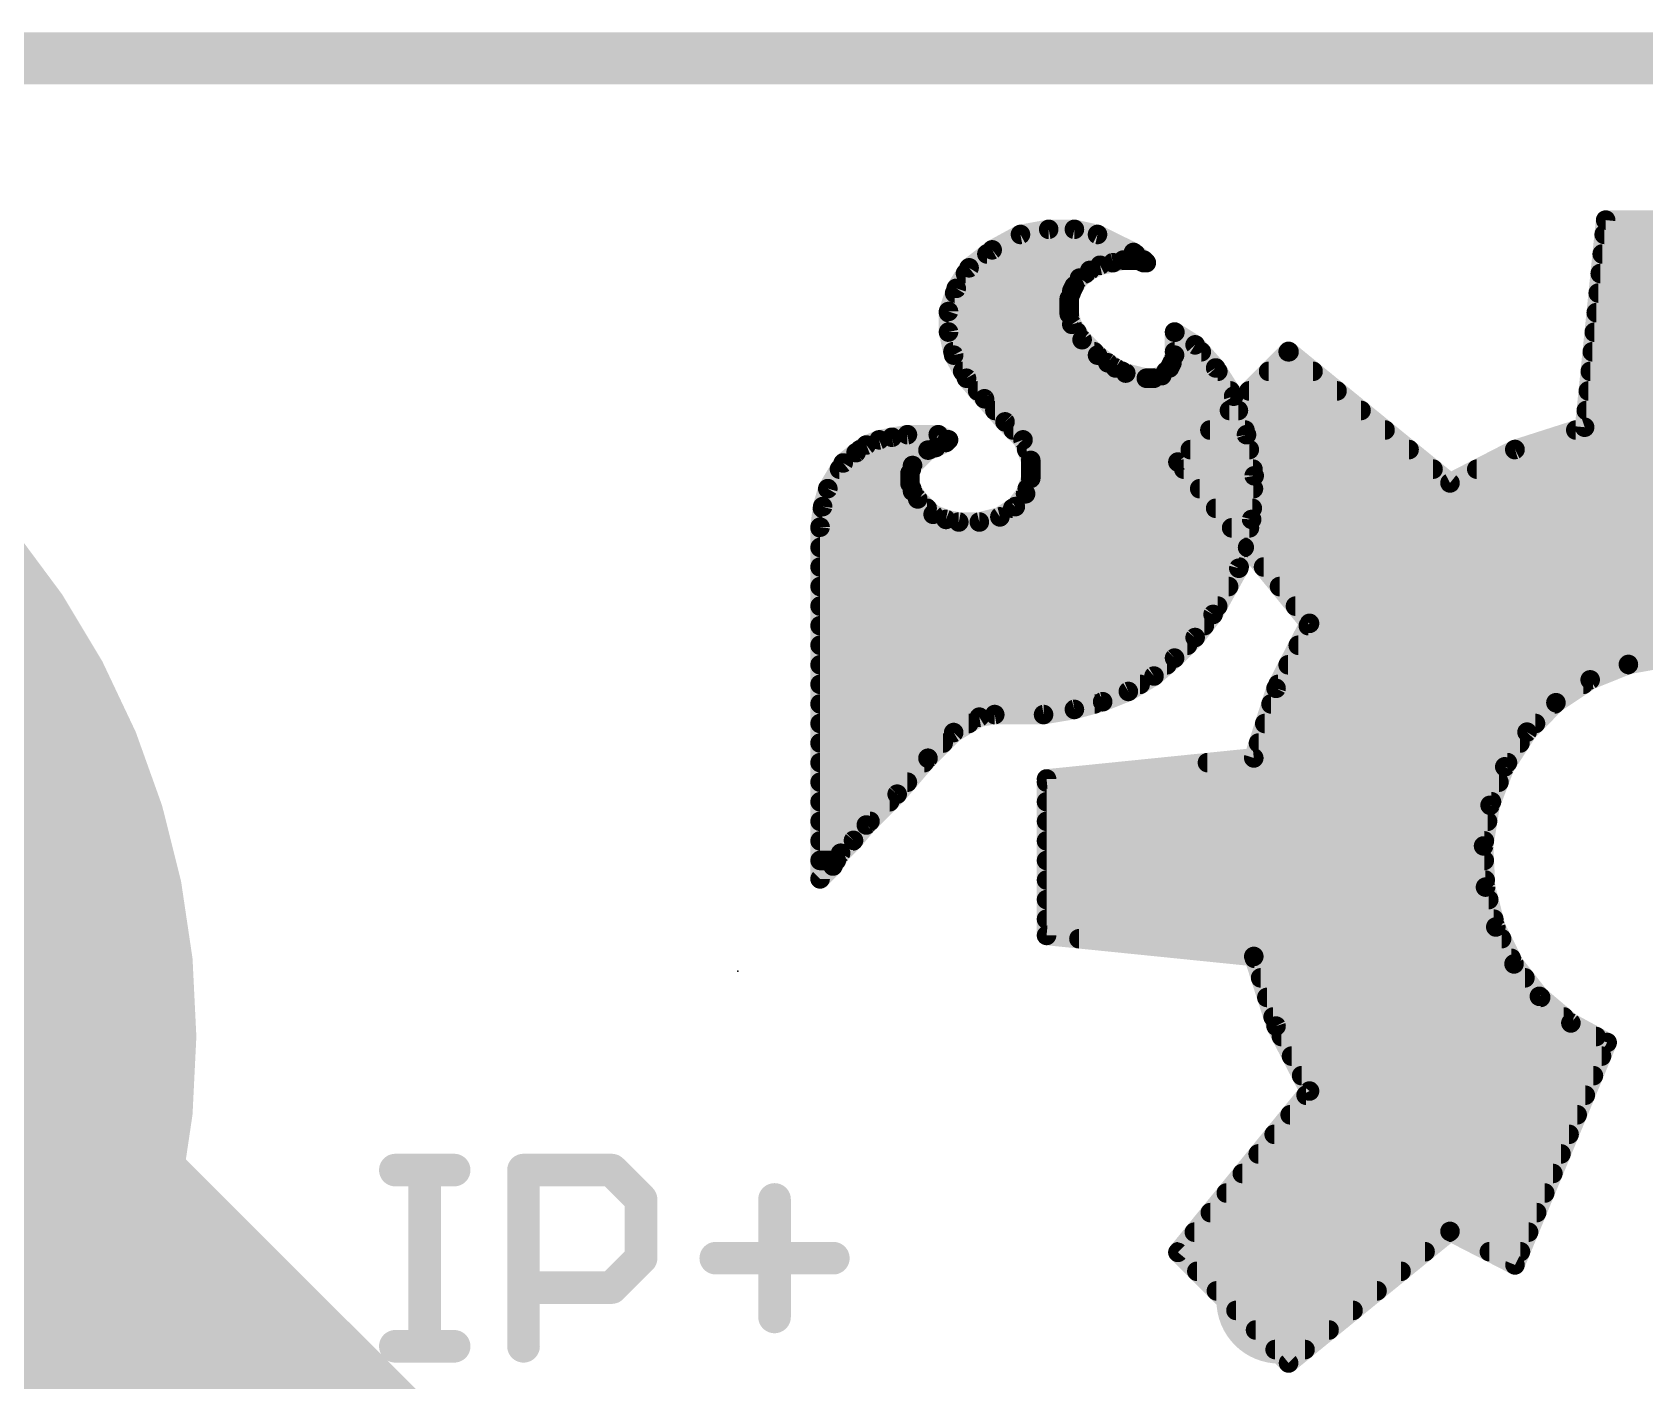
# Model space of a CAD drawing. Extents: x -37 to 70, y -15 to 15.
# Drawn here: x 6.27 to 12.55, y 10.09 to 15.34 of the extents above; entities that cross this region are included whole.
import ezdxf

# ---------------------------------------------------------------- set-up
doc = ezdxf.new("R2010")
doc.units = 0
for name, color, linetype in [('1', 12, 'CONTINUOUS'), ('16', 132, 'CONTINUOUS'), ('17', 110, 'CONTINUOUS'), ('20', 53, 'CONTINUOUS'), ('21', 41, 'CONTINUOUS'), ('22', 40, 'CONTINUOUS'), ('23', 53, 'CONTINUOUS')]:
    doc.layers.add(name, color=color, linetype=linetype)

# ---------------------------------------------------------------- blocks, each defined once
blk = doc.blocks.new('ROUNDP')
at = {"const_width": 0.5}
blk.add_lwpolyline([(0, -0.25, 1), (0, 0.25, 1), (0, -0.25)], format="xyb", dxfattribs=at)

msp = doc.modelspace()

# ---------------------------------------------------------------- linework, layer by layer
at = {"layer": '1', "const_width": 2.032}
msp.add_lwpolyline([(4.953, 11.43), (7.493, 8.89)], dxfattribs=at)
at = {"layer": '16', "const_width": 2.032}
msp.add_lwpolyline([(4.953, 11.43), (7.493, 8.89)], dxfattribs=at)
at = {"layer": '20', "const_width": 0.2032}
msp.add_lwpolyline([(0, 15.24), (24.13, 15.24)], dxfattribs=at)
at = {"layer": '21'}
for points, const_width in [([(10.117, 14.554), (10.007, 14.494)], 0.0762), ([(10.227, 14.574), (10.117, 14.554)], 0.0762), ([(10.1181, 14.5542), (10.4161, 14.5542)], 0.0762), ([(10.327, 14.574), (10.227, 14.574)], 0.0762), ([(10.417, 14.554), (10.327, 14.574)], 0.0762), ([(10.557, 14.484), (10.417, 14.554)], 0.0762), ([(10.007, 14.494), (9.917, 14.424)], 0.0762), ([(9.9864, 14.478), (10.565, 14.478)], 0.0762), ([(10.597, 14.454), (10.557, 14.484)], 0.0762), ([(9.917, 14.424), (9.867, 14.344)], 0.0762), ([(9.9031, 14.4018), (10.3707, 14.4018)], 0.0762), ([(10.347, 14.384), (10.387, 14.414)], 0.0762), ([(10.387, 14.414), (10.427, 14.434)], 0.0762), ([(10.427, 14.434), (10.477, 14.444)], 0.0762), ([(10.477, 14.444), (10.517, 14.454)], 0.0762), ([(10.517, 14.454), (10.577, 14.454)], 0.0762), ([(10.577, 14.454), (10.597, 14.444)], 0.0762), ([(10.607, 14.444), (10.597, 14.454)], 0.0762), ([(10.597, 14.444), (10.607, 14.444)], 0.0762), ([(9.867, 14.344), (9.837, 14.254)], 0.0762), ([(10.317, 14.334), (10.327, 14.354)], 0.0762), ([(10.327, 14.354), (10.347, 14.384)], 0.0762), ([(9.8609, 14.3256), (10.3142, 14.3256)], 0.0762), ([(10.307, 14.304), (10.317, 14.334)], 0.0762), ([(10.307, 14.244), (10.307, 14.304)], 0.0762), ([(9.837, 14.254), (9.837, 14.174)], 0.0762), ([(9.837, 14.2494), (10.307, 14.2494)], 0.0762), ([(10.317, 14.204), (10.307, 14.244)], 0.0762), ([(9.837, 14.174), (9.857, 14.084)], 0.0762), ([(9.8372, 14.1732), (10.3375, 14.1732)], 0.0762), ([(10.357, 14.144), (10.317, 14.204)], 0.0762), ([(10.717, 14.174), (10.717, 14.084)], 0.0762), ([(10.797, 14.124), (10.717, 14.174)], 0.0762), ([(10.717, 14.1732), (10.7183, 14.1732)], 0.0762), ([(9.8541, 14.097), (10.404, 14.097)], 0.0762), ([(10.417, 14.084), (10.357, 14.144)], 0.0762), ([(10.717, 14.097), (10.821, 14.097)], 0.0762), ([(10.877, 14.034), (10.797, 14.124)], 0.0762), ([(9.857, 14.084), (9.907, 13.994)], 0.0762), ([(10.457, 14.054), (10.417, 14.084)], 0.0762), ([(10.487, 14.034), (10.457, 14.054)], 0.0762), ([(10.527, 14.014), (10.487, 14.034)], 0.0762), ([(10.697, 14.034), (10.667, 14.004)], 0.0762), ([(10.707, 14.054), (10.697, 14.034)], 0.0762), ([(10.717, 14.084), (10.707, 14.054)], 0.0762), ([(10.947, 13.924), (10.877, 14.034)], 0.0762), ([(9.8921, 14.0208), (10.5134, 14.0208)], 0.0762), ([(9.907, 13.994), (9.977, 13.914)], 0.0762), ([(10.607, 13.994), (10.527, 14.014)], 0.0762), ([(10.637, 13.994), (10.607, 13.994)], 0.0762), ([(10.667, 14.004), (10.637, 13.994)], 0.0762), ([(10.6838, 14.0208), (10.8854, 14.0208)], 0.0762), ([(9.9502, 13.9446), (10.9339, 13.9446)], 0.0762), ([(9.977, 13.914), (10.057, 13.824)], 0.0762), ([(10.997, 13.774), (10.947, 13.924)], 0.0762), ([(10.0175, 13.8684), (10.9655, 13.8684)], 0.0762), ([(9.677, 13.774), (9.617, 13.764)], 0.0762), ([(9.797, 13.774), (9.677, 13.774)], 0.0762), ([(9.837, 13.754), (9.797, 13.774)], 0.0762), ([(10.057, 13.824), (10.127, 13.754)], 0.0762), ([(10.0888, 13.7922), (10.9909, 13.7922)], 0.0762), ([(11.027, 13.614), (10.997, 13.774)], 0.0762), ([(9.517, 13.734), (9.477, 13.704)], 0.0762), ([(9.493, 13.716), (9.763, 13.716)], 0.0762), ([(9.567, 13.754), (9.517, 13.734)], 0.0762), ([(9.617, 13.764), (9.567, 13.754)], 0.0762), ([(9.697, 13.654), (9.757, 13.714)], 0.0762), ([(9.757, 13.714), (9.787, 13.724)], 0.0762), ([(9.787, 13.724), (9.827, 13.744)], 0.0762), ([(9.827, 13.744), (9.837, 13.754)], 0.0762), ([(10.127, 13.754), (10.157, 13.674)], 0.0762), ([(10.1413, 13.716), (11.0079, 13.716)], 0.0762), ([(9.427, 13.664), (9.367, 13.564)], 0.0762), ([(9.477, 13.704), (9.427, 13.664)], 0.0762), ([(9.687, 13.624), (9.697, 13.654)], 0.0762), ([(10.157, 13.674), (10.157, 13.604)], 0.0762), ([(9.4125, 13.6398), (9.6923, 13.6398)], 0.0762), ([(9.687, 13.584), (9.687, 13.624)], 0.0762), ([(10.157, 13.604), (10.137, 13.544)], 0.0762), ([(10.157, 13.6398), (11.0222, 13.6398)], 0.0762), ([(11.017, 13.444), (11.027, 13.614)], 0.0762), ([(9.367, 13.564), (9.347, 13.494)], 0.0762), ([(9.3669, 13.5636), (9.6938, 13.5636)], 0.0762), ([(9.697, 13.554), (9.687, 13.584)], 0.0762), ([(9.717, 13.524), (9.697, 13.554)], 0.0762), ([(9.777, 13.464), (9.717, 13.524)], 0.0762), ([(10.137, 13.544), (10.097, 13.494)], 0.0762), ([(10.1435, 13.5636), (11.024, 13.5636)], 0.0762), ([(9.347, 13.494), (9.337, 13.414)], 0.0762), ([(9.3462, 13.4874), (9.7536, 13.4874)], 0.0762), ([(9.827, 13.444), (9.777, 13.464)], 0.0762), ([(10.097, 13.494), (10.037, 13.454)], 0.0762), ([(10.0871, 13.4874), (11.0196, 13.4874)], 0.0762), ([(9.337, 13.414), (9.337, 12.044)], 0.0762), ([(9.337, 13.4112), (11.0084, 13.4112)], 0.0762), ([(9.877, 13.434), (9.827, 13.444)], 0.0762), ([(9.957, 13.434), (9.877, 13.434)], 0.0762), ([(10.037, 13.454), (9.957, 13.434)], 0.0762), ([(10.967, 13.254), (11.017, 13.444)], 0.0762), ([(9.337, 13.335), (10.9883, 13.335)], 0.0762), ([(9.337, 13.2588), (10.9683, 13.2588)], 0.0762), ([(10.867, 13.074), (10.967, 13.254)], 0.0762), ([(9.337, 13.1826), (10.9273, 13.1826)], 0.0762), ([(9.337, 13.1064), (10.885, 13.1064)], 0.0762), ([(9.337, 13.0302), (10.8329, 13.0302)], 0.0762), ([(10.797, 12.984), (10.867, 13.074)], 0.0762), ([(10.717, 12.904), (10.797, 12.984)], 0.0762), ([(9.337, 12.954), (10.767, 12.954)], 0.0762), ([(10.637, 12.834), (10.717, 12.904)], 0.0762), ([(9.337, 12.8778), (10.6871, 12.8778)], 0.0762), ([(10.537, 12.774), (10.637, 12.834)], 0.0762), ([(9.337, 12.8016), (10.583, 12.8016)], 0.0762), ([(10.437, 12.734), (10.537, 12.774)], 0.0762), ([(9.337, 12.7254), (10.4055, 12.7254)], 0.0762), ([(10.327, 12.704), (10.437, 12.734)], 0.0762), ([(9.337, 12.6492), (9.9157, 12.6492)], 0.0762), ([(9.857, 12.614), (9.957, 12.674)], 0.0762), ([(9.957, 12.674), (10.017, 12.684)], 0.0762), ([(10.017, 12.684), (10.207, 12.684)], 0.0762), ([(10.207, 12.684), (10.327, 12.704)], 0.0762), ([(9.757, 12.514), (9.857, 12.614)], 0.0762), ([(9.337, 12.573), (9.816, 12.573)], 0.0762), ([(9.337, 12.4968), (9.7423, 12.4968)], 0.0762), ([(9.637, 12.374), (9.757, 12.514)], 0.0762), ([(9.337, 12.4206), (9.6769, 12.4206)], 0.0762), ([(9.337, 12.3444), (9.6074, 12.3444)], 0.0762), ([(9.517, 12.254), (9.637, 12.374)], 0.0762), ([(9.337, 12.2682), (9.5312, 12.2682)], 0.0762), ([(9.467, 12.194), (9.517, 12.254)], 0.0762), ([(9.337, 12.192), (9.465, 12.192)], 0.0762), ([(9.387, 12.094), (9.417, 12.144)], 0.0762), ([(9.417, 12.144), (9.467, 12.194)], 0.0762), ([(9.337, 12.1158), (9.4001, 12.1158)], 0.0762), ([(9.337, 12.044), (9.387, 12.094)], 0.0762), ([(7.6835, 10.9099), (7.9123, 10.9099)], 0.127), ([(7.7979, 10.2235), (7.7979, 10.9099)], 0.127), ([(8.1824, 10.2235), (8.1824, 10.9099)], 0.127), ([(8.1824, 10.9099), (8.5256, 10.9099)], 0.127), ([(8.5256, 10.9099), (8.64, 10.7955)], 0.127), ([(8.64, 10.7955), (8.64, 10.5667)], 0.127), ([(9.1597, 10.7955), (9.1597, 10.3379)], 0.127), ([(8.64, 10.5667), (8.5256, 10.4523)], 0.127), ([(8.9309, 10.5667), (9.3885, 10.5667)], 0.127), ([(8.5256, 10.4523), (8.1824, 10.4523)], 0.127), ([(7.6835, 10.2235), (7.9123, 10.2235)], 0.127)]:
    msp.add_lwpolyline(points, dxfattribs=dict(at, const_width=const_width))
for points, const_width in [([(10.1136, 14.5727, 1), (10.1204, 14.5353)], 0.0381), ([(10.1181, 14.5733, 1), (10.1181, 14.5352)], 0.0381), ([(10.1261, 14.5373, 1), (10.1079, 14.5707)], 0.0381), ([(10.227, 14.593, 1), (10.227, 14.5549)], 0.0381), ([(10.2304, 14.5553, 1), (10.2236, 14.5927)], 0.0381), ([(10.3311, 14.5926, 1), (10.3229, 14.5554)], 0.0381), ([(10.327, 14.5549, 1), (10.327, 14.593)], 0.0381), ([(10.4255, 14.571, 1), (10.4085, 14.537)], 0.0381), ([(10.4129, 14.5354, 1), (10.4211, 14.5726)], 0.0381), ([(10.4161, 14.5352, 1), (10.4161, 14.5733)], 0.0381), ([(9.9864, 14.4971, 1), (9.9864, 14.459)], 0.0381), ([(9.9979, 14.5107, 1), (10.0161, 14.4773)], 0.0381), ([(10.0187, 14.479, 1), (9.9953, 14.509)], 0.0381), ([(10.5684, 14.4992, 1), (10.5456, 14.4688)], 0.0381), ([(10.5485, 14.467, 1), (10.5655, 14.501)], 0.0381), ([(10.565, 14.459, 1), (10.565, 14.4971)], 0.0381), ([(9.9031, 14.4209, 1), (9.9031, 14.3828)], 0.0381), ([(9.9053, 14.439, 1), (9.9287, 14.409)], 0.0381), ([(9.9332, 14.4139, 1), (9.9008, 14.4341)], 0.0381), ([(10.3785, 14.431, 1), (10.3955, 14.397)], 0.0381), ([(10.3707, 14.3828, 1), (10.3707, 14.4209)], 0.0381), ([(10.3984, 14.3988, 1), (10.3756, 14.4292)], 0.0381), ([(10.4233, 14.4527, 1), (10.4307, 14.4153)], 0.0381), ([(10.4355, 14.417, 1), (10.4185, 14.451)], 0.0381), ([(10.4724, 14.4625, 1), (10.4816, 14.4255)], 0.0381), ([(10.4807, 14.4253, 1), (10.4733, 14.4627)], 0.0381), ([(10.517, 14.4731, 1), (10.517, 14.435)], 0.0381), ([(10.5216, 14.4355, 1), (10.5124, 14.4725)], 0.0381), ([(10.5855, 14.471, 1), (10.5685, 14.437)], 0.0381), ([(10.577, 14.435, 1), (10.577, 14.4731)], 0.0381), ([(10.6105, 14.4675, 1), (10.5835, 14.4405)], 0.0381), ([(10.597, 14.4631, 1), (10.597, 14.425)], 0.0381), ([(10.5856, 14.4388, 1), (10.6084, 14.4692)], 0.0381), ([(10.5885, 14.427, 1), (10.6055, 14.461)], 0.0381), ([(10.5935, 14.4305, 1), (10.6205, 14.4575)], 0.0381), ([(10.607, 14.425, 1), (10.607, 14.4631)], 0.0381), ([(9.8851, 14.338, 1), (9.8489, 14.35)], 0.0381), ([(10.3111, 14.3646, 1), (10.3429, 14.3434)], 0.0381), ([(10.344, 14.3455, 1), (10.31, 14.3625)], 0.0381), ([(10.3356, 14.3992, 1), (10.3584, 14.3688)], 0.0381), ([(10.3629, 14.3734, 1), (10.3311, 14.3946)], 0.0381), ([(9.8609, 14.3447, 1), (9.8609, 14.3066)], 0.0381), ([(9.8508, 14.3541, 1), (9.8832, 14.3339)], 0.0381), ([(10.2889, 14.31, 1), (10.3251, 14.298)], 0.0381), ([(10.3261, 14.304, 1), (10.288, 14.304)], 0.0381), ([(10.3, 14.3425, 1), (10.334, 14.3255)], 0.0381), ([(10.3351, 14.328, 1), (10.2989, 14.34)], 0.0381), ([(10.3142, 14.3066, 1), (10.3142, 14.3447)], 0.0381), ([(9.856, 14.254, 1), (9.8179, 14.254)], 0.0381), ([(9.837, 14.2685, 1), (9.837, 14.2304)], 0.0381), ([(9.8189, 14.26, 1), (9.8551, 14.248)], 0.0381), ([(10.3255, 14.2486, 1), (10.2885, 14.2394)], 0.0381), ([(10.288, 14.244, 1), (10.3261, 14.244)], 0.0381), ([(10.307, 14.2304, 1), (10.307, 14.2685)], 0.0381), ([(9.8179, 14.174, 1), (9.856, 14.174)], 0.0381), ([(9.8556, 14.1781, 1), (9.8184, 14.1699)], 0.0381), ([(9.8372, 14.1923, 1), (9.8372, 14.1542)], 0.0381), ([(10.3329, 14.2146, 1), (10.3011, 14.1934)], 0.0381), ([(10.2985, 14.1994, 1), (10.3355, 14.2086)], 0.0381), ([(10.3375, 14.1542, 1), (10.3375, 14.1923)], 0.0381), ([(10.7271, 14.1902, 1), (10.7069, 14.1578)], 0.0381), ([(10.717, 14.1923, 1), (10.717, 14.1542)], 0.0381), ([(10.7361, 14.174, 1), (10.698, 14.174)], 0.0381), ([(10.7183, 14.1542, 1), (10.7183, 14.1923)], 0.0381), ([(9.8541, 14.1161, 1), (9.8541, 14.078)], 0.0381), ([(10.3705, 14.1575, 1), (10.3435, 14.1305)], 0.0381), ([(10.3411, 14.1334, 1), (10.3729, 14.1546)], 0.0381), ([(10.404, 14.078, 1), (10.404, 14.1161)], 0.0381), ([(10.717, 14.1161, 1), (10.717, 14.078)], 0.0381), ([(10.8112, 14.1367, 1), (10.7828, 14.1113)], 0.0381), ([(10.7869, 14.1078, 1), (10.8071, 14.1402)], 0.0381), ([(10.821, 14.078, 1), (10.821, 14.1161)], 0.0381), ([(9.8737, 14.0933, 1), (9.8403, 14.0747)], 0.0381), ([(9.8384, 14.0799, 1), (9.8756, 14.0881)], 0.0381), ([(10.4284, 14.0992, 1), (10.4056, 14.0688)], 0.0381), ([(10.4035, 14.0705, 1), (10.4305, 14.0975)], 0.0381), ([(10.4676, 14.0699, 1), (10.4464, 14.0381)], 0.0381), ([(10.4456, 14.0388, 1), (10.4684, 14.0692)], 0.0381), ([(10.4955, 14.051, 1), (10.4785, 14.017)], 0.0381), ([(10.4764, 14.0181, 1), (10.4976, 14.0499)], 0.0381), ([(10.7105, 14.0205, 1), (10.6835, 14.0475)], 0.0381), ([(10.6889, 14.06, 1), (10.7251, 14.048)], 0.0381), ([(10.724, 14.0455, 1), (10.69, 14.0625)], 0.0381), ([(10.698, 14.084, 1), (10.7361, 14.084)], 0.0381), ([(10.7351, 14.078, 1), (10.6989, 14.09)], 0.0381), ([(10.8931, 14.0442, 1), (10.8609, 14.0238)], 0.0381), ([(10.8628, 14.0213, 1), (10.8912, 14.0467)], 0.0381), ([(9.8921, 14.0399, 1), (9.8921, 14.0018)], 0.0381), ([(9.9213, 14.0065, 1), (9.8927, 13.9815)], 0.0381), ([(9.8903, 13.9847, 1), (9.9237, 14.0033)], 0.0381), ([(10.5316, 14.0325, 1), (10.5224, 13.9955)], 0.0381), ([(10.5134, 14.0018, 1), (10.5134, 14.0399)], 0.0381), ([(10.5185, 13.997, 1), (10.5355, 14.031)], 0.0381), ([(10.607, 14.0131, 1), (10.607, 13.975)], 0.0381), ([(10.6024, 13.9755, 1), (10.6116, 14.0125)], 0.0381), ([(10.631, 14.0121, 1), (10.643, 13.9759)], 0.0381), ([(10.637, 13.975, 1), (10.637, 14.0131)], 0.0381), ([(10.6535, 14.0175, 1), (10.6805, 13.9905)], 0.0381), ([(10.673, 13.9859, 1), (10.661, 14.0221)], 0.0381), ([(10.6838, 14.0399, 1), (10.6838, 14.0018)], 0.0381), ([(10.68, 14.0425, 1), (10.714, 14.0255)], 0.0381), ([(10.8854, 14.0018, 1), (10.8854, 14.0399)], 0.0381), ([(9.9502, 13.9637, 1), (9.9502, 13.9256)], 0.0381), ([(9.9912, 13.9267, 1), (9.9628, 13.9013)], 0.0381), ([(9.9627, 13.9015, 1), (9.9913, 13.9265)], 0.0381), ([(10.9651, 13.93, 1), (10.9289, 13.918)], 0.0381), ([(10.9309, 13.9138, 1), (10.9631, 13.9342)], 0.0381), ([(10.9339, 13.9256, 1), (10.9339, 13.9637)], 0.0381), ([(10.0175, 13.8875, 1), (10.0175, 13.8494)], 0.0381), ([(10.9655, 13.8494, 1), (10.9655, 13.8875)], 0.0381), ([(9.677, 13.7931, 1), (9.677, 13.755)], 0.0381), ([(9.6801, 13.7552, 1), (9.6739, 13.7928)], 0.0381), ([(9.8055, 13.791, 1), (9.7885, 13.757)], 0.0381), ([(9.797, 13.755, 1), (9.797, 13.7931)], 0.0381), ([(10.0705, 13.8375, 1), (10.0435, 13.8105)], 0.0381), ([(10.0428, 13.8113, 1), (10.0712, 13.8367)], 0.0381), ([(10.0888, 13.8113, 1), (10.0888, 13.7732)], 0.0381), ([(11.0157, 13.7775, 1), (10.9783, 13.7705)], 0.0381), ([(10.9909, 13.7732, 1), (10.9909, 13.8113)], 0.0381), ([(9.493, 13.7351, 1), (9.493, 13.697)], 0.0381), ([(9.5099, 13.7517, 1), (9.5241, 13.7163)], 0.0381), ([(9.5284, 13.7188, 1), (9.5056, 13.7492)], 0.0381), ([(9.5633, 13.7727, 1), (9.5707, 13.7353)], 0.0381), ([(9.5741, 13.7363, 1), (9.5599, 13.7717)], 0.0381), ([(9.6139, 13.7828, 1), (9.6201, 13.7452)], 0.0381), ([(9.6207, 13.7453, 1), (9.6133, 13.7827)], 0.0381), ([(9.751, 13.7321, 1), (9.763, 13.6959)], 0.0381), ([(9.7705, 13.7005, 1), (9.7435, 13.7275)], 0.0381), ([(9.763, 13.697, 1), (9.763, 13.7351)], 0.0381), ([(9.7785, 13.741, 1), (9.7955, 13.707)], 0.0381), ([(9.793, 13.7059, 1), (9.781, 13.7421)], 0.0381), ([(9.8135, 13.7575, 1), (9.8405, 13.7305)], 0.0381), ([(9.8355, 13.727, 1), (9.8185, 13.761)], 0.0381), ([(9.8505, 13.7405, 1), (9.8235, 13.7675)], 0.0381), ([(9.8285, 13.737, 1), (9.8455, 13.771)], 0.0381), ([(10.1448, 13.7607, 1), (10.1092, 13.7473)], 0.0381), ([(10.1135, 13.7405, 1), (10.1405, 13.7675)], 0.0381), ([(10.1413, 13.7351, 1), (10.1413, 13.697)], 0.0381), ([(10.9789, 13.768, 1), (11.0151, 13.78)], 0.0381), ([(11.0079, 13.697, 1), (11.0079, 13.7351)], 0.0381), ([(9.4151, 13.6789, 1), (9.4389, 13.6491)], 0.0381), ([(9.4433, 13.6542, 1), (9.4107, 13.6738)], 0.0381), ([(9.4656, 13.7192, 1), (9.4884, 13.6888)], 0.0381), ([(9.4889, 13.6891, 1), (9.4651, 13.7189)], 0.0381), ([(9.6835, 13.6675, 1), (9.7105, 13.6405)], 0.0381), ([(9.7151, 13.648, 1), (9.6789, 13.66)], 0.0381), ([(10.1761, 13.674, 1), (10.138, 13.674)], 0.0381), ([(10.1392, 13.6673, 1), (10.1748, 13.6807)], 0.0381), ([(9.4125, 13.6589, 1), (9.4125, 13.6208)], 0.0381), ([(9.7061, 13.624, 1), (9.668, 13.624)], 0.0381), ([(9.6689, 13.63, 1), (9.7051, 13.618)], 0.0381), ([(9.6923, 13.6208, 1), (9.6923, 13.6589)], 0.0381), ([(10.157, 13.6589, 1), (10.157, 13.6208)], 0.0381), ([(10.138, 13.604, 1), (10.1761, 13.604)], 0.0381), ([(10.1751, 13.598, 1), (10.1389, 13.61)], 0.0381), ([(11.046, 13.6129, 1), (11.008, 13.6151)], 0.0381), ([(11.0083, 13.6105, 1), (11.0457, 13.6175)], 0.0381), ([(11.0222, 13.6208, 1), (11.0222, 13.6589)], 0.0381), ([(9.3669, 13.5827, 1), (9.3669, 13.5446)], 0.0381), ([(9.3507, 13.5738, 1), (9.3833, 13.5542)], 0.0381), ([(9.3853, 13.5588, 1), (9.3487, 13.5692)], 0.0381), ([(9.7051, 13.59, 1), (9.6689, 13.578)], 0.0381), ([(9.668, 13.584, 1), (9.7061, 13.584)], 0.0381), ([(9.7129, 13.5646, 1), (9.6811, 13.5434)], 0.0381), ([(9.6789, 13.548, 1), (9.7151, 13.56)], 0.0381), ([(9.6938, 13.5446, 1), (9.6938, 13.5827)], 0.0381), ([(9.7305, 13.5375, 1), (9.7035, 13.5105)], 0.0381), ([(10.1189, 13.55, 1), (10.1551, 13.538)], 0.0381), ([(10.1519, 13.5321, 1), (10.1221, 13.5559)], 0.0381), ([(10.1435, 13.5827, 1), (10.1435, 13.5446)], 0.0381), ([(11.024, 13.5446, 1), (11.024, 13.5827)], 0.0381), ([(9.3462, 13.5065, 1), (9.3462, 13.4684)], 0.0381), ([(9.3287, 13.4992, 1), (9.3653, 13.4888)], 0.0381), ([(9.3659, 13.4916, 1), (9.3281, 13.4964)], 0.0381), ([(9.7011, 13.5134, 1), (9.7329, 13.5346)], 0.0381), ([(9.7536, 13.4684, 1), (9.7536, 13.5065)], 0.0381), ([(9.7841, 13.4817, 1), (9.7699, 13.4463)], 0.0381), ([(10.0871, 13.5065, 1), (10.0871, 13.4684)], 0.0381), ([(10.0821, 13.5059, 1), (10.1119, 13.4821)], 0.0381), ([(10.1076, 13.4781, 1), (10.0864, 13.5099)], 0.0381), ([(11.0196, 13.4684, 1), (11.0196, 13.5065)], 0.0381), ([(9.356, 13.414, 1), (9.3179, 13.414)], 0.0381), ([(9.337, 13.4303, 1), (9.337, 13.3922)], 0.0381), ([(9.3181, 13.4164, 1), (9.3559, 13.4116)], 0.0381), ([(9.7635, 13.4505, 1), (9.7905, 13.4775)], 0.0381), ([(9.8307, 13.4627, 1), (9.8233, 13.4253)], 0.0381), ([(9.8199, 13.4263, 1), (9.8341, 13.4617)], 0.0381), ([(9.877, 13.4531, 1), (9.877, 13.415)], 0.0381), ([(9.8733, 13.4153, 1), (9.8807, 13.4527)], 0.0381), ([(9.9524, 13.4525, 1), (9.9616, 13.4155)], 0.0381), ([(9.957, 13.415, 1), (9.957, 13.4531)], 0.0381), ([(10.0264, 13.4699, 1), (10.0476, 13.4381)], 0.0381), ([(10.0416, 13.4355, 1), (10.0324, 13.4725)], 0.0381), ([(10.998, 13.4451, 1), (11.036, 13.4429)], 0.0381), ([(11.0354, 13.4392, 1), (10.9986, 13.4488)], 0.0381), ([(11.0084, 13.3922, 1), (11.0084, 13.4303)], 0.0381), ([(9.337, 13.3541, 1), (9.337, 13.316)], 0.0381), ([(10.9883, 13.316, 1), (10.9883, 13.3541)], 0.0381), ([(9.337, 13.2779, 1), (9.337, 13.2398)], 0.0381), ([(10.9486, 13.2588, 1), (10.9854, 13.2492)], 0.0381), ([(10.9837, 13.2447, 1), (10.9503, 13.2633)], 0.0381), ([(10.9683, 13.2398, 1), (10.9683, 13.2779)], 0.0381), ([(9.337, 13.2017, 1), (9.337, 13.1636)], 0.0381), ([(10.9273, 13.1636, 1), (10.9273, 13.2017)], 0.0381), ([(9.337, 13.1255, 1), (9.337, 13.0874)], 0.0381), ([(10.885, 13.0874, 1), (10.885, 13.1255)], 0.0381), ([(9.337, 13.0493, 1), (9.337, 13.0112)], 0.0381), ([(10.8329, 13.0112, 1), (10.8329, 13.0493)], 0.0381), ([(10.8503, 13.0833, 1), (10.8837, 13.0647)], 0.0381), ([(10.882, 13.0623, 1), (10.852, 13.0857)], 0.0381), ([(10.782, 12.9957, 1), (10.812, 12.9723)], 0.0381), ([(10.8105, 12.9705, 1), (10.7835, 12.9975)], 0.0381), ([(9.337, 12.9731, 1), (9.337, 12.935)], 0.0381), ([(10.7035, 12.9175, 1), (10.7305, 12.8905)], 0.0381), ([(10.7295, 12.8897, 1), (10.7045, 12.9183)], 0.0381), ([(10.767, 12.935, 1), (10.767, 12.9731)], 0.0381), ([(9.337, 12.8969, 1), (9.337, 12.8588)], 0.0381), ([(10.6468, 12.8177, 1), (10.6272, 12.8503)], 0.0381), ([(10.6871, 12.8588, 1), (10.6871, 12.8969)], 0.0381), ([(9.337, 12.8207, 1), (9.337, 12.7826)], 0.0381), ([(10.5272, 12.7903, 1), (10.5468, 12.7577)], 0.0381), ([(10.5441, 12.7563, 1), (10.5299, 12.7917)], 0.0381), ([(10.583, 12.7826, 1), (10.583, 12.8207)], 0.0381), ([(10.6245, 12.8483, 1), (10.6495, 12.8197)], 0.0381), ([(9.337, 12.7445, 1), (9.337, 12.7064)], 0.0381), ([(10.4055, 12.7064, 1), (10.4055, 12.7445)], 0.0381), ([(10.4299, 12.7517, 1), (10.4441, 12.7163)], 0.0381), ([(10.442, 12.7156, 1), (10.432, 12.7524)], 0.0381), ([(9.337, 12.6683, 1), (9.337, 12.6302)], 0.0381), ([(9.9157, 12.6302, 1), (9.9157, 12.6683)], 0.0381), ([(9.9539, 12.6928, 1), (9.9601, 12.6552)], 0.0381), ([(9.9668, 12.6577, 1), (9.9472, 12.6903)], 0.0381), ([(10.017, 12.7031, 1), (10.017, 12.665)], 0.0381), ([(10.0201, 12.6652, 1), (10.0139, 12.7028)], 0.0381), ([(10.2039, 12.7028, 1), (10.2101, 12.6652)], 0.0381), ([(10.207, 12.665, 1), (10.207, 12.7031)], 0.0381), ([(10.322, 12.7224, 1), (10.332, 12.6856)], 0.0381), ([(10.3301, 12.6852, 1), (10.3239, 12.7228)], 0.0381), ([(9.8472, 12.6303, 1), (9.8668, 12.5977)], 0.0381), ([(9.8705, 12.6005, 1), (9.8435, 12.6275)], 0.0381), ([(9.337, 12.5921, 1), (9.337, 12.554)], 0.0381), ([(9.816, 12.554, 1), (9.816, 12.5921)], 0.0381), ([(9.337, 12.5159, 1), (9.337, 12.4778)], 0.0381), ([(9.7435, 12.5275, 1), (9.7705, 12.5005)], 0.0381), ([(9.7423, 12.4778, 1), (9.7423, 12.5159)], 0.0381), ([(9.7715, 12.5016, 1), (9.7425, 12.5264)], 0.0381), ([(9.337, 12.4397, 1), (9.337, 12.4016)], 0.0381), ([(9.6769, 12.4016, 1), (9.6769, 12.4397)], 0.0381), ([(9.337, 12.3635, 1), (9.337, 12.3254)], 0.0381), ([(9.6074, 12.3254, 1), (9.6074, 12.3635)], 0.0381), ([(9.6225, 12.3864, 1), (9.6515, 12.3616)], 0.0381), ([(9.6505, 12.3605, 1), (9.6235, 12.3875)], 0.0381), ([(9.337, 12.2873, 1), (9.337, 12.2492)], 0.0381), ([(9.5312, 12.2492, 1), (9.5312, 12.2873)], 0.0381), ([(9.5035, 12.2675, 1), (9.5305, 12.2405)], 0.0381), ([(9.5316, 12.2418, 1), (9.5024, 12.2662)], 0.0381), ([(9.337, 12.2111, 1), (9.337, 12.173)], 0.0381), ([(9.4333, 12.1342, 1), (9.4007, 12.1538)], 0.0381), ([(9.4524, 12.2062, 1), (9.4816, 12.1818)], 0.0381), ([(9.4805, 12.1805, 1), (9.4535, 12.2075)], 0.0381), ([(9.465, 12.173, 1), (9.465, 12.2111)], 0.0381), ([(9.337, 12.1349, 1), (9.337, 12.0968)], 0.0381), ([(9.3707, 12.1038, 1), (9.4033, 12.0842)], 0.0381), ([(9.4005, 12.0805, 1), (9.3735, 12.1075)], 0.0381), ([(9.4035, 12.1575, 1), (9.4305, 12.1305)], 0.0381), ([(9.4001, 12.0968, 1), (9.4001, 12.1349)], 0.0381), ([(9.3179, 12.044, 1), (9.356, 12.044)], 0.0381), ([(9.3235, 12.0575, 1), (9.3505, 12.0305)], 0.0381), ([(7.6835, 10.9416, 1), (7.6835, 10.8781)], 0.0635), ([(7.8296, 10.9099, 1), (7.7661, 10.9099)], 0.0635), ([(7.9123, 10.8781, 1), (7.9123, 10.9416)], 0.0635), ([(8.2142, 10.9099, 1), (8.1507, 10.9099)], 0.0635), ([(8.1824, 10.9416, 1), (8.1824, 10.8781)], 0.0635), ([(8.5481, 10.9323, 1), (8.5032, 10.8874)], 0.0635), ([(8.5256, 10.8781, 1), (8.5256, 10.9416)], 0.0635), ([(8.6718, 10.7955, 1), (8.6083, 10.7955)], 0.0635), ([(8.6176, 10.773, 1), (8.6625, 10.8179)], 0.0635), ([(9.1914, 10.7955, 1), (9.1279, 10.7955)], 0.0635), ([(8.6625, 10.5442, 1), (8.6176, 10.5891)], 0.0635), ([(8.9309, 10.5984, 1), (8.9309, 10.5349)], 0.0635), ([(9.3885, 10.5349, 1), (9.3885, 10.5984)], 0.0635), ([(11.1252, 10.2577, 1), (11.1252, 10.5449, 1), (11.1252, 10.2577)], 0.2032), ([(8.6083, 10.5667, 1), (8.6718, 10.5667)], 0.0635), ([(8.1824, 10.484, 1), (8.1824, 10.4205)], 0.0635), ([(8.5032, 10.4747, 1), (8.5481, 10.4298)], 0.0635), ([(8.5256, 10.4205, 1), (8.5256, 10.484)], 0.0635), ([(9.1279, 10.3379, 1), (9.1914, 10.3379)], 0.0635), ([(7.6835, 10.2553, 1), (7.6835, 10.1918)], 0.0635), ([(7.7661, 10.2235, 1), (7.8296, 10.2235)], 0.0635), ([(7.9123, 10.1918, 1), (7.9123, 10.2553)], 0.0635), ([(8.1507, 10.2235, 1), (8.2142, 10.2235)], 0.0635)]:
    msp.add_lwpolyline(points, format="xyb", dxfattribs=dict(at, const_width=const_width))
at = {"layer": '22', "const_width": 0.0762}
for points in [[(12.3134, 13.8032), (12.3953, 14.6099)], [(12.3953, 14.6099), (13.0047, 14.6099)], [(12.3896, 14.5542), (13.0104, 14.5542)], [(12.3819, 14.478), (13.0181, 14.478)], [(12.3742, 14.4018), (13.0258, 14.4018)], [(12.3664, 14.3256), (13.0336, 14.3256)], [(12.3587, 14.2494), (13.0413, 14.2494)], [(12.351, 14.1732), (13.049, 14.1732)], [(10.73, 13.6677), (11.1608, 14.0985)], [(11.1593, 14.097), (11.1626, 14.097)], [(11.1608, 14.0985), (11.7892, 13.5861)], [(12.3432, 14.097), (13.0568, 14.097)], [(11.0831, 14.0208), (11.2561, 14.0208)], [(12.3355, 14.0208), (13.0645, 14.0208)], [(11.0069, 13.9446), (11.3495, 13.9446)], [(12.3278, 13.9446), (13.0722, 13.9446)], [(10.9307, 13.8684), (11.443, 13.8684)], [(12.32, 13.8684), (13.08, 13.8684)], [(10.8545, 13.7922), (11.5364, 13.7922)], [(12.0423, 13.7164), (12.3134, 13.8032)], [(12.279, 13.7922), (13.121, 13.7922)], [(10.7783, 13.716), (11.6299, 13.716)], [(11.7892, 13.5861), (12.0423, 13.7164)], [(12.0414, 13.716), (13.3586, 13.716)], [(11.2424, 13.0393), (10.73, 13.6677)], [(10.7528, 13.6398), (11.7233, 13.6398)], [(11.8935, 13.6398), (13.5065, 13.6398)], [(10.8149, 13.5636), (14.5851, 13.5636)], [(10.877, 13.4874), (14.523, 13.4874)], [(10.9392, 13.4112), (14.4609, 13.4112)], [(11.0013, 13.335), (14.3987, 13.335)], [(11.0634, 13.2588), (14.3366, 13.2588)], [(11.1256, 13.1826), (14.2744, 13.1826)], [(11.1877, 13.1064), (14.2123, 13.1064)], [(11.1121, 12.7862), (11.2424, 13.0393)], [(11.2377, 13.0302), (14.1623, 13.0302)], [(11.1985, 12.954), (14.2015, 12.954)], [(12.6416, 12.9076), (12.4837, 12.8793)], [(11.1592, 12.8778), (12.4801, 12.8778)], [(12.4837, 12.8793), (12.335, 12.8193)], [(11.0253, 12.5151), (11.1121, 12.7862)], [(11.12, 12.8016), (12.3085, 12.8016)], [(12.335, 12.8193), (12.2016, 12.7301)], [(11.0926, 12.7254), (12.1969, 12.7254)], [(12.2016, 12.7301), (12.0892, 12.6156)], [(11.0682, 12.6492), (12.1221, 12.6492)], [(12.0892, 12.6156), (12.0026, 12.4806)], [(11.0438, 12.573), (12.0618, 12.573)], [(10.2186, 12.4332), (11.0253, 12.5151)], [(10.845, 12.4968), (12.013, 12.4968)], [(12.0026, 12.4806), (11.9454, 12.3307)], [(10.2186, 11.8238), (10.2186, 12.4332)], [(10.2186, 12.4206), (11.9797, 12.4206)], [(10.2186, 12.3444), (11.9506, 12.3444)], [(11.9454, 12.3307), (11.92, 12.1723)], [(10.2186, 12.2682), (11.9353, 12.2682)], [(10.2186, 12.192), (11.9231, 12.192)], [(11.92, 12.1723), (11.9275, 12.0121)], [(10.2186, 12.1158), (11.9226, 12.1158)], [(10.2186, 12.0396), (11.9262, 12.0396)], [(10.2186, 11.9634), (11.94, 11.9634)], [(11.9275, 12.0121), (11.9675, 11.8567)], [(10.2186, 11.8872), (11.9597, 11.8872)], [(11.9675, 11.8567), (12.0385, 11.7129)], [(11.0253, 11.7419), (10.2186, 11.8238)], [(10.3447, 11.811), (11.9901, 11.811)], [(11.1121, 11.4708), (11.0253, 11.7419)], [(11.0276, 11.7348), (12.0276, 11.7348)], [(12.0385, 11.7129), (12.1373, 11.5865)], [(11.052, 11.6586), (12.0809, 11.6586)], [(11.0763, 11.5824), (12.1422, 11.5824)], [(12.1373, 11.5865), (12.2599, 11.483)], [(11.1007, 11.5062), (12.2324, 11.5062)], [(11.2424, 11.2177), (11.1121, 11.4708)], [(12.2599, 11.483), (12.401, 11.4067)], [(11.1331, 11.43), (12.3579, 11.43)], [(12.401, 11.4067), (12.0422, 10.5405)], [(11.1723, 11.3538), (12.3791, 11.3538)], [(11.2116, 11.2776), (12.3475, 11.2776)], [(10.73, 10.5893), (11.2424, 11.2177)], [(11.2291, 11.2014), (12.316, 11.2014)], [(11.167, 11.1252), (12.2844, 11.1252)], [(11.1048, 11.049), (12.2528, 11.049)], [(11.0427, 10.9728), (12.2213, 10.9728)], [(10.9806, 10.8966), (12.1897, 10.8966)], [(10.9184, 10.8204), (12.1581, 10.8204)], [(10.8563, 10.7442), (12.1266, 10.7442)], [(10.7942, 10.668), (11.7856, 10.668)], [(11.7892, 10.6709), (11.1608, 10.1585)], [(12.0422, 10.5405), (11.7892, 10.6709)], [(11.7948, 10.668), (12.095, 10.668)], [(11.1608, 10.1585), (10.73, 10.5893)], [(10.732, 10.5918), (11.6922, 10.5918)], [(11.9427, 10.5918), (12.0635, 10.5918)], [(10.8037, 10.5156), (11.5987, 10.5156)], [(10.8799, 10.4394), (11.5053, 10.4394)], [(10.9561, 10.3632), (11.4118, 10.3632)], [(11.0323, 10.287), (11.3184, 10.287)], [(11.1085, 10.2108), (11.2249, 10.2108)]]:
    msp.add_lwpolyline(points, dxfattribs=at)
at = {"layer": '22', "const_width": 0.0381}
for points in [[(12.3953, 14.629, 1), (12.3953, 14.5909)], [(12.4143, 14.608, 1), (12.3763, 14.6118)], [(12.3896, 14.5733, 1), (12.3896, 14.5352)], [(12.3819, 14.4971, 1), (12.3819, 14.459)], [(12.3742, 14.4209, 1), (12.3742, 14.3828)], [(12.3664, 14.3447, 1), (12.3664, 14.3066)], [(12.3587, 14.2685, 1), (12.3587, 14.2304)], [(12.351, 14.1923, 1), (12.351, 14.1542)], [(11.1593, 14.1161, 1), (11.1593, 14.078)], [(11.1728, 14.1133, 1), (11.1488, 14.0837)], [(11.1743, 14.085, 1), (11.1473, 14.112)], [(11.1626, 14.078, 1), (11.1626, 14.1161)], [(12.3432, 14.1161, 1), (12.3432, 14.078)], [(11.0831, 14.0399, 1), (11.0831, 14.0018)], [(11.2561, 14.0018, 1), (11.2561, 14.0399)], [(12.3355, 14.0399, 1), (12.3355, 14.0018)], [(11.0069, 13.9637, 1), (11.0069, 13.9256)], [(11.3495, 13.9256, 1), (11.3495, 13.9637)], [(12.3278, 13.9637, 1), (12.3278, 13.9256)], [(10.9307, 13.8875, 1), (10.9307, 13.8494)], [(11.443, 13.8494, 1), (11.443, 13.8875)], [(12.32, 13.8875, 1), (12.32, 13.8494)], [(10.8545, 13.8113, 1), (10.8545, 13.7732)], [(11.5364, 13.7732, 1), (11.5364, 13.8113)], [(12.279, 13.8113, 1), (12.279, 13.7732)], [(12.2944, 13.8051, 1), (12.3324, 13.8013)], [(12.3192, 13.7851, 1), (12.3076, 13.8213)], [(10.7783, 13.7351, 1), (10.7783, 13.697)], [(11.6299, 13.697, 1), (11.6299, 13.7351)], [(12.0414, 13.7351, 1), (12.0414, 13.697)], [(12.0365, 13.7346, 1), (12.0481, 13.6983)], [(12.051, 13.6995, 1), (12.0336, 13.7334)], [(10.7448, 13.6797, 1), (10.7152, 13.6557)], [(10.7165, 13.6812, 1), (10.7435, 13.6542)], [(10.7528, 13.6589, 1), (10.7528, 13.6208)], [(11.7233, 13.6208, 1), (11.7233, 13.6589)], [(11.8935, 13.6589, 1), (11.8935, 13.6208)], [(10.8149, 13.5827, 1), (10.8149, 13.5446)], [(11.7805, 13.603, 1), (11.7979, 13.5692)], [(11.7772, 13.5713, 1), (11.8012, 13.6009)], [(10.877, 13.5065, 1), (10.877, 13.4684)], [(10.9392, 13.4303, 1), (10.9392, 13.3922)], [(11.0013, 13.3541, 1), (11.0013, 13.316)], [(11.0634, 13.2779, 1), (11.0634, 13.2398)], [(11.1256, 13.2017, 1), (11.1256, 13.1636)], [(11.1877, 13.1255, 1), (11.1877, 13.0874)], [(11.2377, 13.0493, 1), (11.2377, 13.0112)], [(11.2593, 13.0306, 1), (11.2255, 13.048)], [(11.2276, 13.0273, 1), (11.2572, 13.0513)], [(11.1985, 12.9731, 1), (11.1985, 12.935)], [(11.1592, 12.8969, 1), (11.1592, 12.8588)], [(12.4804, 12.898, 1), (12.4871, 12.8605)], [(12.4909, 12.8616, 1), (12.4766, 12.8969)], [(12.4801, 12.8588, 1), (12.4801, 12.8969)], [(11.0951, 12.7949, 1), (11.129, 12.7775)], [(11.1302, 12.7804, 1), (11.0939, 12.792)], [(11.12, 12.8207, 1), (11.12, 12.7826)], [(12.3085, 12.7826, 1), (12.3085, 12.8207)], [(12.3278, 12.8369, 1), (12.3421, 12.8016)], [(12.3455, 12.8034, 1), (12.3244, 12.8351)], [(11.0926, 12.7445, 1), (11.0926, 12.7064)], [(12.191, 12.746, 1), (12.2122, 12.7143)], [(12.2152, 12.7168, 1), (12.188, 12.7435)], [(12.1969, 12.7064, 1), (12.1969, 12.7445)], [(11.0682, 12.6683, 1), (11.0682, 12.6302)], [(12.1221, 12.6302, 1), (12.1221, 12.6683)], [(12.0756, 12.629, 1), (12.1028, 12.6023)], [(12.1052, 12.6054, 1), (12.0732, 12.6259)], [(11.0438, 12.5921, 1), (11.0438, 12.554)], [(12.0618, 12.554, 1), (12.0618, 12.5921)], [(10.845, 12.5159, 1), (10.845, 12.4778)], [(11.0072, 12.5209, 1), (11.0434, 12.5093)], [(11.0272, 12.4961, 1), (11.0234, 12.5341)], [(11.9865, 12.4909, 1), (12.0186, 12.4703)], [(12.0204, 12.4738, 1), (11.9848, 12.4874)], [(12.013, 12.4778, 1), (12.013, 12.5159)], [(10.2167, 12.4522, 1), (10.2205, 12.4142)], [(10.2186, 12.4397, 1), (10.2186, 12.4016)], [(10.2377, 12.4332, 1), (10.1996, 12.4332)], [(11.9797, 12.4016, 1), (11.9797, 12.4397)], [(10.2186, 12.3635, 1), (10.2186, 12.3254)], [(11.9642, 12.3277, 1), (11.9265, 12.3337)], [(11.9506, 12.3254, 1), (11.9506, 12.3635)], [(10.2186, 12.2873, 1), (10.2186, 12.2492)], [(11.9276, 12.3375, 1), (11.9632, 12.3239)], [(11.9353, 12.2492, 1), (11.9353, 12.2873)], [(10.2186, 12.2111, 1), (10.2186, 12.173)], [(11.939, 12.1732, 1), (11.9009, 12.1714)], [(11.9012, 12.1753, 1), (11.9388, 12.1693)], [(11.9231, 12.173, 1), (11.9231, 12.2111)], [(10.2186, 12.1349, 1), (10.2186, 12.0968)], [(11.9226, 12.0968, 1), (11.9226, 12.1349)], [(10.2186, 12.0587, 1), (10.2186, 12.0206)], [(11.9262, 12.0206, 1), (11.9262, 12.0587)], [(10.2186, 11.9825, 1), (10.2186, 11.9444)], [(11.9459, 12.0168, 1), (11.909, 12.0073)], [(11.9084, 12.0112, 1), (11.9465, 12.013)], [(11.94, 11.9444, 1), (11.94, 11.9825)], [(10.2186, 11.9063, 1), (10.2186, 11.8681)], [(11.9846, 11.8652, 1), (11.9504, 11.8483)], [(11.9491, 11.852, 1), (11.986, 11.8615)], [(11.9597, 11.8681, 1), (11.9597, 11.9063)], [(10.2205, 11.8428, 1), (10.2167, 11.8048)], [(10.1996, 11.8238, 1), (10.2377, 11.8238)], [(10.3447, 11.83, 1), (10.3447, 11.7919)], [(11.9901, 11.7919, 1), (11.9901, 11.83)], [(11.0434, 11.7477, 1), (11.0072, 11.7361)], [(11.0276, 11.7538, 1), (11.0276, 11.7157)], [(11.0234, 11.7229, 1), (11.0272, 11.7609)], [(12.0535, 11.7246, 1), (12.0235, 11.7011)], [(12.0214, 11.7044, 1), (12.0556, 11.7213)], [(12.0276, 11.7157, 1), (12.0276, 11.7538)], [(11.052, 11.6776, 1), (11.052, 11.6395)], [(12.0809, 11.6395, 1), (12.0809, 11.6776)], [(11.0763, 11.6014, 1), (11.0763, 11.5633)], [(12.1496, 11.6011, 1), (12.125, 11.5719)], [(12.1223, 11.5748, 1), (12.1523, 11.5982)], [(12.1422, 11.5633, 1), (12.1422, 11.6014)], [(11.1007, 11.5252, 1), (11.1007, 11.4871)], [(11.129, 11.4795, 1), (11.0951, 11.4621)], [(11.0939, 11.465, 1), (11.1302, 11.4766)], [(12.2324, 11.4871, 1), (12.2324, 11.5252)], [(12.2689, 11.4997, 1), (12.2508, 11.4662)], [(12.2476, 11.4684, 1), (12.2722, 11.4975)], [(11.1331, 11.449, 1), (11.1331, 11.4109)], [(12.3579, 11.4109, 1), (12.3579, 11.449)], [(12.4186, 11.3994, 1), (12.3834, 11.414)], [(12.3919, 11.3899, 1), (12.4101, 11.4235)], [(11.1723, 11.3728, 1), (11.1723, 11.3347)], [(12.3791, 11.3347, 1), (12.3791, 11.3728)], [(11.2116, 11.2967, 1), (11.2116, 11.2586)], [(12.3475, 11.2586, 1), (12.3475, 11.2967)], [(11.2291, 11.2205, 1), (11.2291, 11.1824)], [(11.2255, 11.209, 1), (11.2593, 11.2264)], [(11.2572, 11.2057, 1), (11.2276, 11.2297)], [(12.316, 11.1824, 1), (12.316, 11.2205)], [(11.167, 11.1443, 1), (11.167, 11.1062)], [(12.2844, 11.1062, 1), (12.2844, 11.1443)], [(11.1048, 11.0681, 1), (11.1048, 11.03)], [(12.2528, 11.03, 1), (12.2528, 11.0681)], [(11.0427, 10.9919, 1), (11.0427, 10.9538)], [(12.2213, 10.9538, 1), (12.2213, 10.9919)], [(10.9806, 10.9157, 1), (10.9806, 10.8776)], [(12.1897, 10.8776, 1), (12.1897, 10.9157)], [(10.9184, 10.8395, 1), (10.9184, 10.8014)], [(12.1581, 10.8014, 1), (12.1581, 10.8395)], [(10.8563, 10.7633, 1), (10.8563, 10.7252)], [(12.1266, 10.7252, 1), (12.1266, 10.7633)], [(10.7942, 10.6871, 1), (10.7942, 10.649)], [(11.7979, 10.6878, 1), (11.7805, 10.654)], [(11.7948, 10.6871, 1), (11.7948, 10.649)], [(11.8012, 10.6561, 1), (11.7772, 10.6857)], [(11.7856, 10.649, 1), (11.7856, 10.6871)], [(12.095, 10.649, 1), (12.095, 10.6871)], [(10.7435, 10.6028, 1), (10.7165, 10.5758)], [(10.7152, 10.6013, 1), (10.7448, 10.5773)], [(10.732, 10.6109, 1), (10.732, 10.5728)], [(11.6922, 10.5728, 1), (11.6922, 10.6109)], [(11.9427, 10.6109, 1), (11.9427, 10.5728)], [(12.0635, 10.5728, 1), (12.0635, 10.6109)], [(10.8037, 10.5347, 1), (10.8037, 10.4966)], [(11.5987, 10.4966, 1), (11.5987, 10.5347)], [(12.0246, 10.5478, 1), (12.0598, 10.5332)], [(12.0335, 10.5236, 1), (12.0509, 10.5574)], [(10.8799, 10.4585, 1), (10.8799, 10.4204)], [(11.5053, 10.4204, 1), (11.5053, 10.4585)], [(10.9561, 10.3823, 1), (10.9561, 10.3442)], [(11.4118, 10.3442, 1), (11.4118, 10.3823)], [(11.0323, 10.3061, 1), (11.0323, 10.268)], [(11.3184, 10.268, 1), (11.3184, 10.3061)], [(11.1085, 10.2299, 1), (11.1085, 10.1918)], [(11.2249, 10.1918, 1), (11.2249, 10.2299)], [(11.1488, 10.1733, 1), (11.1728, 10.1437)], [(11.1473, 10.145, 1), (11.1743, 10.172)]]:
    msp.add_lwpolyline(points, format="xyb", dxfattribs=at)
at = {"layer": '23'}
msp.add_point((9.017, 11.684), dxfattribs=at)

# ---------------------------------------------------------------- block references
at = {"layer": '17', "xscale": 6.1976, "yscale": 6.1976}
msp.add_blockref('ROUNDP', (3.81, 11.43), dxfattribs=at)
msp.add_blockref('ROUNDP', (3.81, 11.43), dxfattribs=at)

doc.saveas('drawing.dxf')
